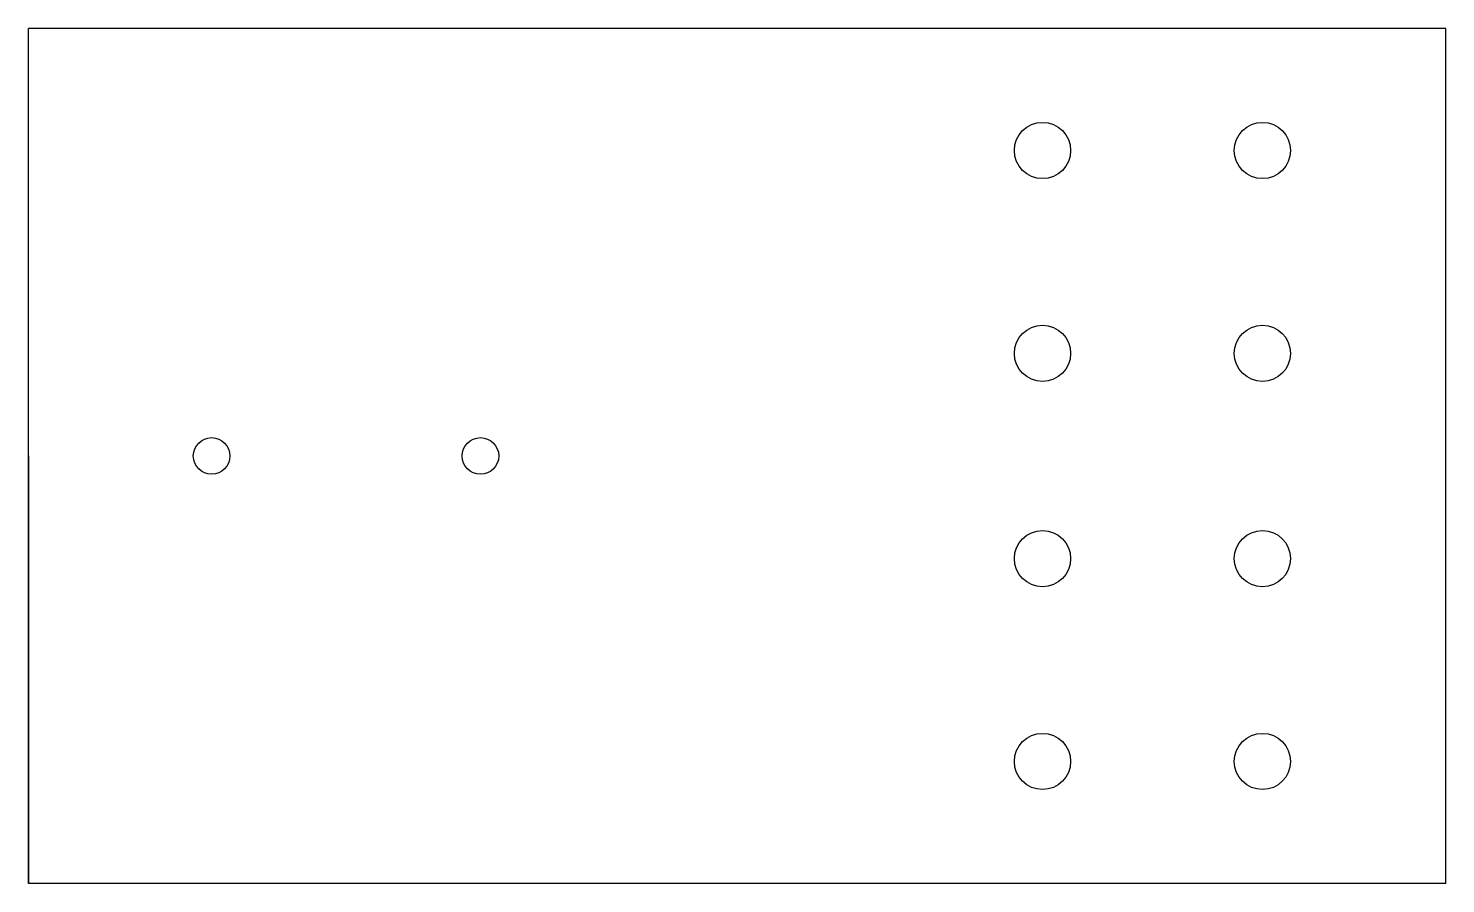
# Model space of a CAD drawing. Header units: inches. Extents: x -473 to -104, y -142 to 219.
# Drawn here: x -220.4 to -104.4, y -142.2 to -72.2 of the extents above.
import ezdxf

# ---------------------------------------------------------------- set-up
doc = ezdxf.new("R2010")
doc.units = ezdxf.units.IN
doc.header["$MEASUREMENT"] = 0

msp = doc.modelspace()

# ---------------------------------------------------------------- linework, layer by layer
for p, q in [((-220.35, -142.24), (-220.35, -72.24)), ((-104.35, -72.24), (-220.35, -72.24)), ((-104.35, -142.24), (-104.35, -72.24)), ((-220.35, -107.24), (-220.35, -142.24)), ((-104.35, -142.24), (-220.35, -142.24))]:
    msp.add_line(p, q)
for centre, radius in [((-137.35, -82.24), 2.3), ((-119.35, -82.24), 2.3), ((-137.35, -98.84), 2.3), ((-119.35, -98.84), 2.3), ((-205.35, -107.24, -11), 1.5), ((-183.35, -107.24, -11), 1.5), ((-137.35, -115.64), 2.3), ((-119.35, -115.64), 2.3), ((-137.35, -132.24), 2.3), ((-119.35, -132.24), 2.3)]:
    msp.add_circle(centre, radius)

doc.saveas('drawing.dxf')
